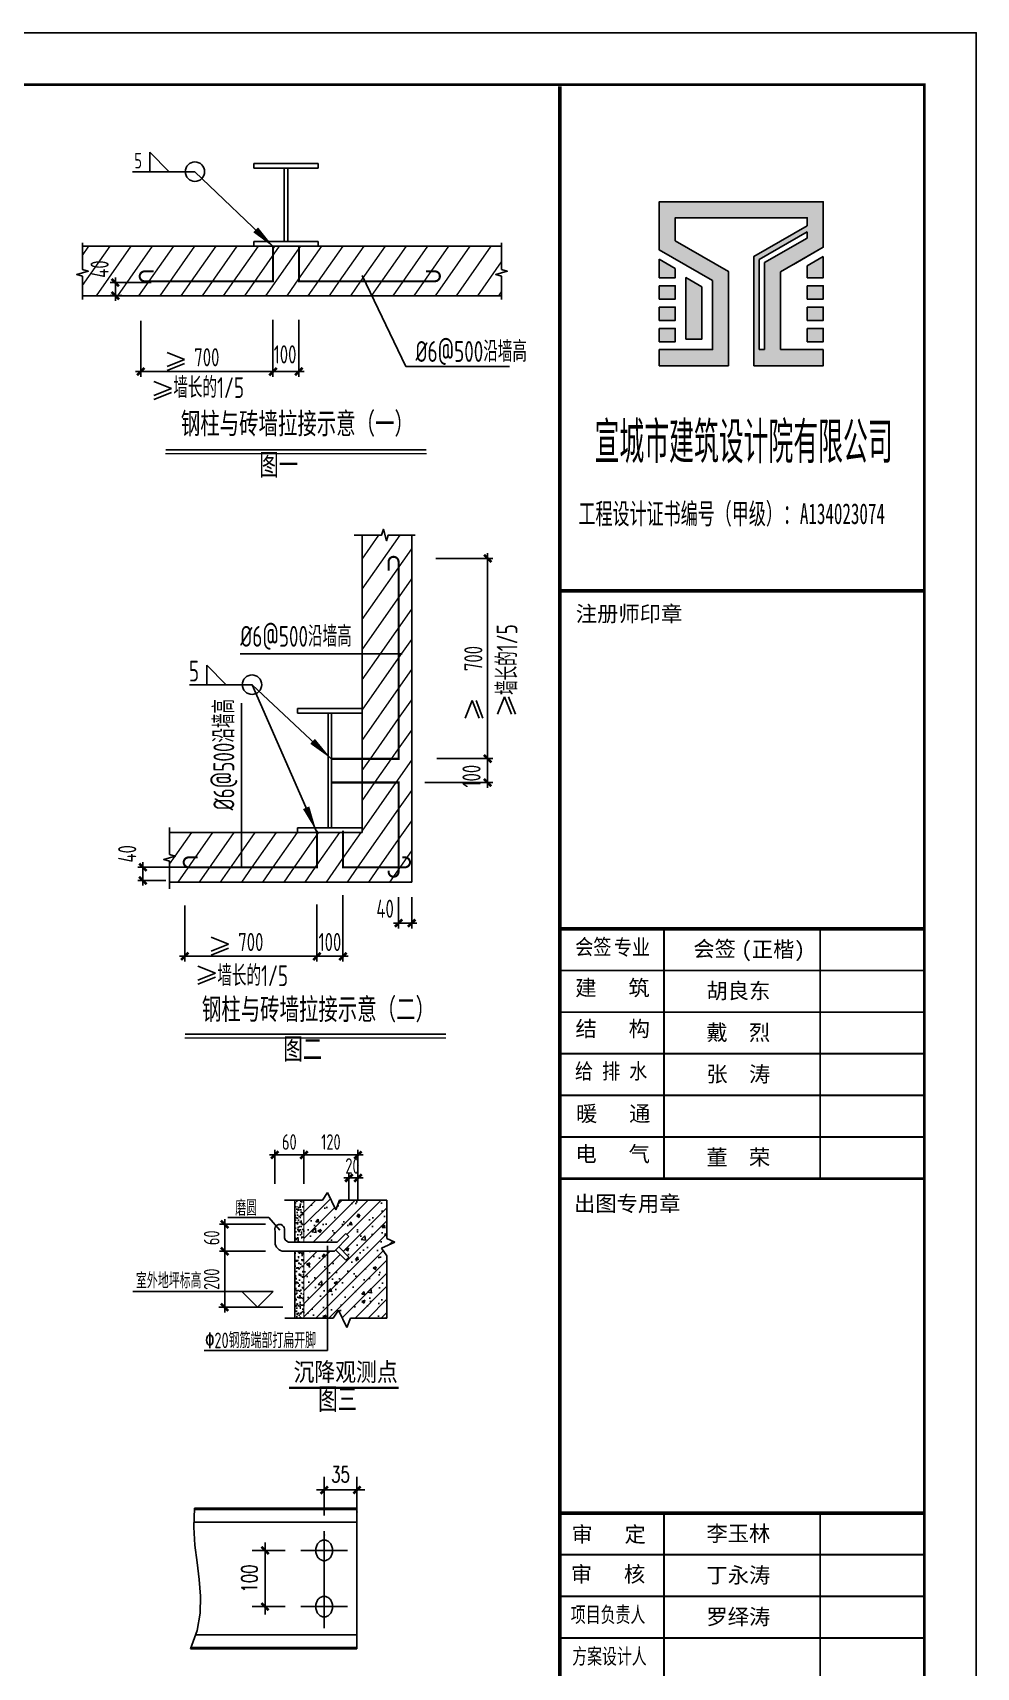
# Model space of a CAD drawing. Extents: x -1389621 to 57380, y -92505 to 283644.
# Drawn here: x -465812 to -447681, y 190572 to 221996 of the extents above; entities that cross this region are included whole.
import ezdxf
from ezdxf.enums import TextEntityAlignment as Align

# ---------------------------------------------------------------- set-up
doc = ezdxf.new("R2010")
doc.units = 0
doc.header["$LTSCALE"] = 100
doc.header["$MEASUREMENT"] = 0
doc.layers.get('0').update_dxf_attribs({"linetype": 'CONTINUOUS'})
doc.layers.get('Defpoints').update_dxf_attribs({"linetype": 'CONTINUOUS'})
for name, color, linetype in [('25', 3, 'CONTINUOUS'), ('BORDER', 7, 'CONTINUOUS'), ('BZ_标准图框', 7, 'CONTINUOUS'), ('DIM', 3, 'CONTINUOUS'), ('JC', 7, 'CONTINUOUS'), ('PUB_DIM', 3, 'CONTINUOUS'), ('TEXT', 7, 'CONTINUOUS'), ('THICK', 6, 'CONTINUOUS'), ('沉降观测-室外', 9, 'CONTINUOUS')]:
    doc.layers.add(name, color=color, linetype=linetype)
for name, color, linetype, lineweight in [('HATCH', 254, 'CONTINUOUS', 0), ('THIN', 7, 'CONTINUOUS', 0), ('文字', 3, 'CONTINUOUS', 20)]:
    doc.layers.add(name, color=color, linetype=linetype, lineweight=lineweight)
doc.styles.add('10', font='txt.shx', dxfattribs={"width": 0.7, "height": 300, "bigfont": 'hztxt.shx'})
doc.styles.add('DIM_FONT', font='SIMPLEX', dxfattribs={"width": 0.7, "bigfont": 'GBCBIG'})
doc.styles.add('ht', font='simhei.ttf', dxfattribs={"width": 0.8})
doc.styles.add('TSSD_Dimension', font='tssdeng.shx', dxfattribs={"width": 0.7, "bigfont": 'hztxt.shx'})
doc.styles.add('TSSD_Norm', font='Tssdeng.shx', dxfattribs={"bigfont": 'hztxt.shx'})
doc.styles.add('TSSD_REIN', font='Tssdeng.shx', dxfattribs={"width": 0.7, "bigfont": 'hztxt.shx'})
doc.dimstyles.new('dimn', dxfattribs={"dimtxt": 300, "dimasz": 1, "dimexe": 250, "dimexo": 300, "dimgap": 150, "dimtad": 1, "dimdec": 0, "dimzin": 0, "dimdsep": 46, "dimtxsty": 'DIM_FONT', "dimblk": '_DIMX', "dimcen": 1, "dimclrt": 7, "dimadec": 1, "dimazin": 0, "dimtfac": 1, "dimtdec": 0, "dimtix": 1, "dimtmove": 2, "dimatfit": 3, "dimfxl": 0, "dimtolj": 1, "dimtzin": 0, "dimarcsym": 0})
doc.dimstyles.new('TSAN_200_200', dxfattribs={"dimtxt": 700, "dimasz": 200, "dimexe": 200, "dimexo": 500, "dimgap": 200, "dimtad": 2, "dimzin": 0, "dimdsep": 46, "dimtxsty": 'TSSD_Dimension', "dimblk": '_tsdba', "dimcen": 0, "dimdle": 200, "dimclrt": 7, "dimadec": 0, "dimazin": 0, "dimtfac": 1, "dimtdec": 0, "dimtix": 1, "dimtmove": 2, "dimatfit": 3, "dimldrblk": '_tsdba', "dimfxl": 0, "dimtolj": 1, "dimtzin": 0, "dimarcsym": 0})
doc.dimstyles.new('TSSD_100_100', dxfattribs={"dimtxt": 300, "dimasz": 100, "dimexe": 100, "dimexo": 250, "dimgap": 100, "dimtad": 1, "dimdec": 0, "dimzin": 0, "dimdsep": 46, "dimtxsty": 'TSSD_Dimension', "dimblk": 'ARCHTICK', "dimblk1": 'ARCHTICK', "dimblk2": 'ARCHTICK', "dimcen": 0, "dimdle": 100, "dimclrt": 7, "dimadec": 0, "dimazin": 0, "dimtfac": 1, "dimtdec": 0, "dimtix": 1, "dimtmove": 2, "dimatfit": 3, "dimfxl": 0, "dimtolj": 1, "dimtzin": 0, "dimarcsym": 0})
pattern_1 = [(55, (510501.58, -79091.76), (-273.05068, 191.19215), [])]
pattern_2 = [(55, (499402.3, -77656.26), (-273.05068, 191.19215), [])]

# ---------------------------------------------------------------- blocks, each defined once
blk = doc.blocks.new('_DIMX')
blk.add_line((-150, 0), (150, 0))
at = {"const_width": 50}
blk.add_lwpolyline([(-70, -70), (70, 70)], dxfattribs=at)
blk = doc.blocks.new('*D2716')
at = {"layer": 'Defpoints', "color": 0}
for p in [(-459581, 193981), (-460211, 193190), (-459581, 193190)]:
    blk.add_point(p, dxfattribs=at)
at = {"layer": 'PUB_DIM', "color": 0, "lineweight": -2}
for p, q in [((-460211, 193490), (-460211, 194231)), ((-459581, 193490), (-459581, 194231)), ((-460212, 193981), (-460213, 193981)), ((-460211, 193981), (-459581, 193981)), ((-459580, 193981), (-459579, 193981))]:
    blk.add_line(p, q, dxfattribs=at)
blk.add_blockref('_DIMX', (-460211, 193981), dxfattribs=at)
at = {"layer": 'PUB_DIM', "color": 0, "lineweight": -2, "rotation": 180}
blk.add_blockref('_DIMX', (-459581, 193981), dxfattribs=at)
at = {"layer": 'PUB_DIM', "color": 7, "insert": (-459896, 194281), "char_height": 300, "attachment_point": 5, "style": 'DIM_FONT'}
blk.add_mtext('\\A1;35', dxfattribs=at)
blk = doc.blocks.new('_ArchTick')
at = {"color": 0, "linetype": 'ByBlock'}
blk.add_lwpolyline([(-0.71, -0.71, 0.5, 0.5, 0), (0.71, 0.71, 0.5, 0.5, 0)], format="xyseb", dxfattribs=at)
blk = doc.blocks.new('*D2687')
at = {"layer": 'Defpoints', "color": 0, "ltscale": 100}
for p in [(1682, 2246), (742, 1994), (1119, 1994)]:
    blk.add_point(p, dxfattribs=at)
at = {"layer": 'DIM', "color": 0, "lineweight": -2, "ltscale": 100}
for p, q in [((1432, 2246), (642, 2246)), ((742, 2346), (742, 1894)), ((869, 1994), (642, 1994))]:
    blk.add_line(p, q, dxfattribs=at)
at = {"layer": 'DIM', "color": 0, "lineweight": -2, "ltscale": 100, "xscale": 100, "yscale": 100, "zscale": 100}
for p, rotation in [((742, 2246), 90), ((742, 1994), 270)]:
    blk.add_blockref('_ArchTick', p, dxfattribs=dict(at, rotation=rotation))
at = {"layer": 'DIM', "color": 7, "ltscale": 100, "insert": (440, 2505), "char_height": 350, "attachment_point": 5, "rotation": 90, "style": 'TSSD_Dimension'}
blk.add_mtext('\\A1;40', dxfattribs=at)
blk = doc.blocks.new('*D2688')
at = {"layer": 'Defpoints', "color": 0, "ltscale": 100}
for p in [(1230, 1761), (3771, 1779), (1230, 534)]:
    blk.add_point(p, dxfattribs=at)
at = {"layer": '文字', "color": 0, "lineweight": -2, "ltscale": 100}
for p, q in [((1230, 1511), (1230, 434)), ((3771, 1529), (3771, 434)), ((3871, 534), (1130, 534))]:
    blk.add_line(p, q, dxfattribs=at)
at = {"layer": '文字', "color": 0, "lineweight": -2, "ltscale": 100, "xscale": 100, "yscale": 100, "zscale": 100, "rotation": 180}
blk.add_blockref('_ArchTick', (1230, 534), dxfattribs=at)
at = {"layer": '文字', "color": 0, "lineweight": -2, "ltscale": 100, "xscale": 100, "yscale": 100, "zscale": 100}
blk.add_blockref('_ArchTick', (3771, 534), dxfattribs=at)
at = {"layer": '文字', "color": 7, "ltscale": 100, "insert": (2500, 809), "char_height": 350, "attachment_point": 5, "style": 'TSSD_Dimension'}
blk.add_mtext('\\A1;700', dxfattribs=at)
blk = doc.blocks.new('*D2689')
at = {"layer": 'Defpoints', "color": 0, "ltscale": 100}
for p in [(3771, 1779), (4270, 1779), (4270, 534)]:
    blk.add_point(p, dxfattribs=at)
at = {"layer": '文字', "color": 0, "lineweight": -2, "ltscale": 100}
for p, q in [((3771, 1529), (3771, 434)), ((4270, 1529), (4270, 434)), ((3671, 534), (4370, 534))]:
    blk.add_line(p, q, dxfattribs=at)
at = {"layer": '文字', "color": 0, "lineweight": -2, "ltscale": 100, "xscale": 100, "yscale": 100, "zscale": 100, "rotation": 180}
blk.add_blockref('_ArchTick', (3771, 534), dxfattribs=at)
at = {"layer": '文字', "color": 0, "lineweight": -2, "ltscale": 100, "xscale": 100, "yscale": 100, "zscale": 100}
blk.add_blockref('_ArchTick', (4270, 534), dxfattribs=at)
at = {"layer": '文字', "color": 7, "ltscale": 100, "insert": (4004, 865), "char_height": 350, "attachment_point": 5, "style": 'TSSD_Dimension'}
blk.add_mtext('\\A1;100', dxfattribs=at)
blk = doc.blocks.new('_tsdba')
blk.add_lwpolyline([(0, 0, 0, 0.658, 0), (-2.5, 0, 0.658, 0.658, 0)], format="xyseb")
blk = doc.blocks.new('*D2690')
at = {"layer": 'Defpoints', "color": 0, "ltscale": 100}
for p in [(5816, 8221), (5835, 4371), (7062, 4371)]:
    blk.add_point(p, dxfattribs=at)
at = {"layer": 'DIM', "color": 0, "lineweight": -2, "ltscale": 100}
for p, q in [((6066, 8221), (7162, 8221)), ((7062, 8321), (7062, 4271)), ((6085, 4371), (7162, 4371))]:
    blk.add_line(p, q, dxfattribs=at)
at = {"layer": 'DIM', "color": 0, "lineweight": -2, "ltscale": 100, "xscale": 100, "yscale": 100, "zscale": 100}
for p, rotation in [((7062, 8221), 90), ((7062, 4371), 270)]:
    blk.add_blockref('_ArchTick', p, dxfattribs=dict(at, rotation=rotation))
at = {"layer": 'DIM', "color": 7, "ltscale": 100, "insert": (6787, 6296), "char_height": 350, "attachment_point": 5, "rotation": 90, "style": 'TSSD_Dimension'}
blk.add_mtext('\\A1;700', dxfattribs=at)
blk = doc.blocks.new('*D2691')
at = {"layer": 'Defpoints', "color": 0, "ltscale": 100}
for p in [(5350, 1957), (5602, 1957), (5602, 1208)]:
    blk.add_point(p, dxfattribs=at)
at = {"layer": 'DIM', "color": 0, "lineweight": -2, "ltscale": 100}
for p, q in [((5350, 1707), (5350, 1108)), ((5602, 1707), (5602, 1108)), ((5250, 1208), (5702, 1208))]:
    blk.add_line(p, q, dxfattribs=at)
at = {"layer": 'DIM', "color": 0, "lineweight": -2, "ltscale": 100, "xscale": 100, "yscale": 100, "zscale": 100, "rotation": 180}
blk.add_blockref('_ArchTick', (5350, 1208), dxfattribs=at)
at = {"layer": 'DIM', "color": 0, "lineweight": -2, "ltscale": 100, "xscale": 100, "yscale": 100, "zscale": 100}
blk.add_blockref('_ArchTick', (5602, 1208), dxfattribs=at)
at = {"layer": 'DIM', "color": 7, "ltscale": 100, "insert": (5091, 1485), "char_height": 350, "attachment_point": 5, "style": 'TSSD_Dimension'}
blk.add_mtext('\\A1;40', dxfattribs=at)
blk = doc.blocks.new('*D2692')
at = {"layer": 'Defpoints', "color": 0, "ltscale": 100}
for p in [(1692, 2282), (436, 2030), (1129, 2030)]:
    blk.add_point(p, dxfattribs=at)
at = {"layer": 'DIM', "color": 0, "lineweight": -2, "ltscale": 100}
for p, q in [((1442, 2282), (336, 2282)), ((436, 2382), (436, 1930)), ((879, 2030), (336, 2030))]:
    blk.add_line(p, q, dxfattribs=at)
at = {"layer": 'DIM', "color": 0, "lineweight": -2, "ltscale": 100, "xscale": 100, "yscale": 100, "zscale": 100}
for p, rotation in [((436, 2282), 90), ((436, 2030), 270)]:
    blk.add_blockref('_ArchTick', p, dxfattribs=dict(at, rotation=rotation))
at = {"layer": 'DIM', "color": 7, "ltscale": 100, "insert": (135, 2541), "char_height": 350, "attachment_point": 5, "rotation": 90, "style": 'TSSD_Dimension'}
blk.add_mtext('\\A1;40', dxfattribs=at)
blk = doc.blocks.new('*D2693')
at = {"layer": 'Defpoints', "color": 0, "ltscale": 100}
for p in [(1240, 1797), (3781, 1815), (1240, 570)]:
    blk.add_point(p, dxfattribs=at)
at = {"layer": '文字', "color": 0, "lineweight": -2, "ltscale": 100}
for p, q in [((1240, 1547), (1240, 470)), ((3781, 1565), (3781, 470)), ((3881, 570), (1140, 570))]:
    blk.add_line(p, q, dxfattribs=at)
at = {"layer": '文字', "color": 0, "lineweight": -2, "ltscale": 100, "xscale": 100, "yscale": 100, "zscale": 100, "rotation": 180}
blk.add_blockref('_ArchTick', (1240, 570), dxfattribs=at)
at = {"layer": '文字', "color": 0, "lineweight": -2, "ltscale": 100, "xscale": 100, "yscale": 100, "zscale": 100}
blk.add_blockref('_ArchTick', (3781, 570), dxfattribs=at)
at = {"layer": '文字', "color": 7, "ltscale": 100, "insert": (2510, 845), "char_height": 350, "attachment_point": 5, "style": 'TSSD_Dimension'}
blk.add_mtext('\\A1;700', dxfattribs=at)
blk = doc.blocks.new('*D2694')
at = {"layer": 'Defpoints', "color": 0, "ltscale": 100}
for p in [(4280, 1999), (3781, 1505), (4280, 570)]:
    blk.add_point(p, dxfattribs=at)
at = {"layer": 'DIM', "color": 0, "lineweight": -2, "ltscale": 100}
for p, q in [((4280, 1749), (4280, 470)), ((3781, 1255), (3781, 470)), ((3781, 570), (3681, 570)), ((3781, 570), (4280, 570)), ((4280, 570), (4380, 570))]:
    blk.add_line(p, q, dxfattribs=at)
at = {"layer": 'DIM', "color": 0, "lineweight": -2, "ltscale": 100, "xscale": 100, "yscale": 100, "zscale": 100}
blk.add_blockref('_ArchTick', (3781, 570), dxfattribs=at)
at = {"layer": 'DIM', "color": 0, "lineweight": -2, "ltscale": 100, "xscale": 100, "yscale": 100, "zscale": 100, "rotation": 180}
blk.add_blockref('_ArchTick', (4280, 570), dxfattribs=at)
at = {"layer": 'DIM', "color": 7, "ltscale": 100, "insert": (4031, 845), "char_height": 350, "attachment_point": 5, "style": 'TSSD_Dimension'}
blk.add_mtext('\\A1;100', dxfattribs=at)
blk = doc.blocks.new('*D2695')
at = {"layer": 'Defpoints', "color": 0, "ltscale": 100}
for p in [(6145, 4371), (7062, 4371), (5602, 3912)]:
    blk.add_point(p, dxfattribs=at)
at = {"layer": 'DIM', "color": 0, "lineweight": -2, "ltscale": 100}
for p, q in [((7062, 3812), (7062, 4471)), ((6395, 4371), (7162, 4371)), ((5852, 3912), (7162, 3912))]:
    blk.add_line(p, q, dxfattribs=at)
at = {"layer": 'DIM', "color": 0, "lineweight": -2, "ltscale": 100, "xscale": 100, "yscale": 100, "zscale": 100}
for p, rotation in [((7062, 4371), 90), ((7062, 3912), 270)]:
    blk.add_blockref('_ArchTick', p, dxfattribs=dict(at, rotation=rotation))
at = {"layer": 'DIM', "color": 7, "ltscale": 100, "insert": (6752, 4034), "char_height": 350, "attachment_point": 5, "rotation": 90, "style": 'TSSD_Dimension'}
blk.add_mtext('\\A1;100', dxfattribs=at)
blk = doc.blocks.new('*D2710')
at = {"layer": 'Defpoints', "color": 0, "ltscale": 100}
for p in [(-459563, 200421), (-460600, 199618), (-459563, 199618)]:
    blk.add_point(p, dxfattribs=at)
at = {"layer": 'DIM', "color": 0, "lineweight": -2, "ltscale": 100}
for p, q in [((-460600, 199868), (-460600, 200521)), ((-459563, 199868), (-459563, 200521)), ((-460700, 200421), (-459463, 200421))]:
    blk.add_line(p, q, dxfattribs=at)
at = {"layer": 'DIM', "color": 0, "lineweight": -2, "ltscale": 100, "xscale": 100, "yscale": 100, "zscale": 100, "rotation": 180}
blk.add_blockref('_ArchTick', (-460600, 200421), dxfattribs=at)
at = {"layer": 'DIM', "color": 0, "lineweight": -2, "ltscale": 100, "xscale": 100, "yscale": 100, "zscale": 100}
blk.add_blockref('_ArchTick', (-459563, 200421), dxfattribs=at)
at = {"layer": 'DIM', "color": 7, "ltscale": 100, "insert": (-460082, 200671), "char_height": 300, "attachment_point": 5, "style": 'TSSD_Dimension'}
blk.add_mtext('\\A1;120', dxfattribs=at)
blk = doc.blocks.new('*D2711')
at = {"layer": 'Defpoints', "color": 0, "ltscale": 100}
for p in [(-462123, 198570), (-461086, 198570), (-461086, 197494)]:
    blk.add_point(p, dxfattribs=at)
at = {"layer": 'DIM', "color": 0, "lineweight": -2, "ltscale": 100}
for p, q in [((-462123, 197394), (-462123, 198670)), ((-461336, 198570), (-462223, 198570)), ((-461336, 197494), (-462223, 197494))]:
    blk.add_line(p, q, dxfattribs=at)
at = {"layer": 'DIM', "color": 0, "lineweight": -2, "ltscale": 100, "xscale": 100, "yscale": 100, "zscale": 100}
for p, rotation in [((-462123, 198570), 90), ((-462123, 197494), 270)]:
    blk.add_blockref('_ArchTick', p, dxfattribs=dict(at, rotation=rotation))
at = {"layer": 'DIM', "color": 7, "ltscale": 100, "insert": (-462373, 198032), "char_height": 300, "attachment_point": 5, "rotation": 90, "style": 'TSSD_Dimension'}
blk.add_mtext('\\A1;200', dxfattribs=at)
blk = doc.blocks.new('*D2712')
at = {"layer": 'Defpoints', "color": 0, "ltscale": 100}
for p in [(-462123, 199088), (-461086, 199088), (-461086, 198570)]:
    blk.add_point(p, dxfattribs=at)
at = {"layer": 'DIM', "color": 0, "lineweight": -2, "ltscale": 100}
for p, q in [((-461336, 199088), (-462223, 199088)), ((-462123, 198470), (-462123, 199188)), ((-461336, 198570), (-462223, 198570))]:
    blk.add_line(p, q, dxfattribs=at)
at = {"layer": 'DIM', "color": 0, "lineweight": -2, "ltscale": 100, "xscale": 100, "yscale": 100, "zscale": 100}
for p, rotation in [((-462123, 199088), 90), ((-462123, 198570), 270)]:
    blk.add_blockref('_ArchTick', p, dxfattribs=dict(at, rotation=rotation))
at = {"layer": 'DIM', "color": 7, "ltscale": 100, "insert": (-462373, 198829), "char_height": 300, "attachment_point": 5, "rotation": 90, "style": 'TSSD_Dimension'}
blk.add_mtext('\\A1;60', dxfattribs=at)
blk = doc.blocks.new('*D2713')
at = {"layer": 'Defpoints', "color": 0, "ltscale": 100}
for p in [(-459563, 199980), (-459736, 199307), (-459563, 199307)]:
    blk.add_point(p, dxfattribs=at)
at = {"layer": 'DIM', "color": 0, "lineweight": -2, "ltscale": 100}
for p, q in [((-459736, 199980), (-459836, 199980)), ((-459736, 199557), (-459736, 200080)), ((-459736, 199980), (-459563, 199980)), ((-459563, 199557), (-459563, 200080)), ((-459563, 199980), (-459463, 199980))]:
    blk.add_line(p, q, dxfattribs=at)
at = {"layer": 'DIM', "color": 0, "lineweight": -2, "ltscale": 100, "xscale": 100, "yscale": 100, "zscale": 100}
blk.add_blockref('_ArchTick', (-459736, 199980), dxfattribs=at)
at = {"layer": 'DIM', "color": 0, "lineweight": -2, "ltscale": 100, "xscale": 100, "yscale": 100, "zscale": 100, "rotation": 180}
blk.add_blockref('_ArchTick', (-459563, 199980), dxfattribs=at)
at = {"layer": 'DIM', "color": 7, "ltscale": 100, "insert": (-459668, 200210), "char_height": 300, "attachment_point": 5, "style": 'TSSD_Dimension'}
blk.add_mtext('\\A1;20', dxfattribs=at)
blk = doc.blocks.new('*D2714')
at = {"layer": 'Defpoints', "color": 0, "ltscale": 100}
for p in [(-460600, 200421), (-461161, 199618), (-460600, 199618)]:
    blk.add_point(p, dxfattribs=at)
at = {"layer": 'DIM', "color": 0, "lineweight": -2, "ltscale": 100}
for p, q in [((-461161, 199868), (-461161, 200521)), ((-460600, 199868), (-460600, 200521)), ((-461261, 200421), (-460500, 200421))]:
    blk.add_line(p, q, dxfattribs=at)
at = {"layer": 'DIM', "color": 0, "lineweight": -2, "ltscale": 100, "xscale": 100, "yscale": 100, "zscale": 100, "rotation": 180}
blk.add_blockref('_ArchTick', (-461161, 200421), dxfattribs=at)
at = {"layer": 'DIM', "color": 0, "lineweight": -2, "ltscale": 100, "xscale": 100, "yscale": 100, "zscale": 100}
blk.add_blockref('_ArchTick', (-460600, 200421), dxfattribs=at)
at = {"layer": 'DIM', "color": 7, "ltscale": 100, "insert": (-460881, 200671), "char_height": 300, "attachment_point": 5, "style": 'TSSD_Dimension'}
blk.add_mtext('\\A1;60', dxfattribs=at)
blk = doc.blocks.new('A$C064F2E3D')
h = blk.add_hatch(color=1)
h.paths.add_polyline_path([(5094, 55182), (1943, 55182), (1943, 54256), (2967, 53665), (2967, 52338), (2250, 52338), (1943, 52338), (1943, 52030), (3274, 52030), (3274, 53842), (2250, 54433), (2250, 54874), (4787, 54874), (4787, 54721), (3763, 54130), (3763, 52030), (5094, 52030), (5094, 52338), (4787, 52338), (4275, 52338), (4275, 53834), (5094, 54307)])
h.paths.add_polyline_path([(4787, 54484), (3968, 54011), (3968, 52338), (3865, 52338), (3865, 54070), (4787, 54603)], flags=16)
h = blk.add_hatch(color=1)
h.paths.add_polyline_path([(5094, 54130), (4787, 53952), (4787, 53720), (5094, 53720)])
h.paths.add_polyline_path([(4787, 53566), (4787, 53310), (5094, 53310), (5094, 53566)])
h.paths.add_polyline_path([(4787, 53157), (4787, 52901), (5094, 52901), (5094, 53157)])
h.paths.add_polyline_path([(5094, 52491), (5094, 52747), (4787, 52747), (4787, 52491)])
h.paths.add_polyline_path([(2762, 53546), (2455, 53724), (2455, 52542), (2762, 52542)])
h.paths.add_polyline_path([(1943, 54078), (1943, 53720), (2250, 53720), (2250, 53901)])
h.paths.add_polyline_path([(1943, 53566), (1943, 53310), (2250, 53310), (2250, 53566)])
h.paths.add_polyline_path([(2250, 52901), (2250, 53157), (1943, 53157), (1943, 52901)])
h.paths.add_polyline_path([(2250, 52747), (1943, 52747), (1943, 52491), (2250, 52491)])
for points in [[(4275, 52338), (4275, 53834), (5094, 54307), (5094, 55182), (1943, 55182), (1943, 54256), (2967, 53665), (2967, 52338), (2250, 52338)], [(1943, 52338), (1943, 52030), (3274, 52030), (3274, 53842), (2250, 54433), (2250, 54874), (4787, 54874), (4787, 54721), (3763, 54130), (3763, 52030), (5094, 52030), (5094, 52338)], [(4787, 54603), (3865, 54070), (3865, 52338)], [(4787, 54484), (3968, 54011), (3968, 52338)], [(4787, 54603), (4787, 54484)], [(1943, 54078), (2250, 53901)], [(1943, 54078), (1943, 53720), (2250, 53720), (2250, 53901)], [(5094, 54307), (4524, 53978)], [(5094, 54130), (4787, 53952)], [(4787, 53952), (4787, 53720), (5094, 53720), (5094, 54130)], [(1943, 52338), (2250, 52338)], [(3968, 52338), (3865, 52338)], [(4787, 52338), (4275, 52338)], [(4787, 52338), (5094, 52338)]]:
    blk.add_lwpolyline(points)
for points in [[(1943, 53566), (1943, 53310), (2250, 53310), (2250, 53566)], [(2762, 53546), (2455, 53724), (2455, 52542), (2762, 52542)], [(4787, 53566), (4787, 53310), (5094, 53310), (5094, 53566)], [(1943, 53157), (1943, 52901), (2250, 52901), (2250, 53157)], [(4787, 53157), (4787, 52901), (5094, 52901), (5094, 53157)], [(1943, 52747), (1943, 52491), (2250, 52491), (2250, 52747)], [(4787, 52747), (4787, 52491), (5094, 52491), (5094, 52747)]]:
    blk.add_lwpolyline(points, close=True)
at = {"layer": 'BZ_标准图框'}
for points, const_width in [([(35, 0), (35, 57400)], 70), ([(35, 47700), (7035, 47700)], 70), ([(35, 41203), (7035, 41203)], 70), ([(2035, 41203), (2035, 36403)], 35), ([(5035, 41203), (5035, 36403)], 35), ([(7035, 40403), (35, 40403)], 35), ([(7035, 39603), (35, 39603)], 35), ([(7035, 38803), (35, 38803)], 35), ([(7035, 38003), (35, 38003)], 35), ([(7035, 37203), (35, 37203)], 35), ([(7035, 36403), (35, 36403)], 50), ([(35, 29971), (7035, 29971)], 70), ([(2035, 19571), (2035, 29971)], 35), ([(5035, 23570), (5035, 29971)], 35), ([(35, 29171), (7035, 29171)], 35), ([(35, 28371), (7035, 28371)], 35), ([(35, 27571), (7035, 27571)], 35)]:
    blk.add_lwpolyline(points, dxfattribs=dict(at, const_width=const_width))
at = {"layer": 'BZ_标准图框', "style": 'ht', "width": 0.5}
blk.add_text('宣城市建筑设计院有限公司', height=700, dxfattribs=at).set_placement((3565, 50232), align=Align.CENTER)
at = {"layer": 'BZ_标准图框', "style": 'ht'}
for s, height, width, p in [('工程设计证书编号（甲级）：A134023074', 400, 0.6, (391, 48985)), ('会签', 300, 0.85, (329, 40707)), ('专业', 300, 0.85, (1072, 40699)), ('给 排 水', 300, 0.85, (324, 38317)), ('项目负责人', 300, 0.7, (244, 27871)), ('方案设计人', 300, 0.7, (271, 27069))]:
    blk.add_text(s, height=height, dxfattribs=dict(at, width=width)).set_placement(p)
for s, p in [('注册师印章', (340, 47111)), ('会签', (2598, 40669)), ('(正楷)', (3518, 40660)), ('建   筑', (329, 39919)), ('胡良东', (2850, 39861)), ('结   构', (334, 39134)), ('戴  烈', (2850, 39061)), ('张  涛', (2850, 38261)), ('暖   通', (343, 37501)), ('电   气', (333, 36726)), ('董  荣', (2850, 36661)), ('出图专用章', (306, 35771)), ('审   定', (256, 29413)), ('李玉林', (2850, 29429)), ('审   核', (243, 28647)), ('丁永涛', (2850, 28629)), ('罗绎涛', (2850, 27829))]:
    blk.add_text(s, height=300, dxfattribs=at).set_placement(p)
blk = doc.blocks.new('A$C2A197A0C')
at = {"layer": 'HATCH', "ltscale": 100}
h = blk.add_hatch(dxfattribs=at)
h.set_pattern_fill('METAL', color=256, scale=83.333333, angle=10, style=0)
h.set_pattern_definition(pattern_1)
h.paths.add_polyline_path([(3401.4, 2947), (110, 2947), (110, 2498.1), (220, 2463.1), (0, 2403.1), (110, 2368.1), (110, 1993.6), (5674.7, 1993.6), (5541.6, 2271.1), (4269.6, 2271.1), (4269.6, 2947)])
h.paths.add_polyline_path([(221.4, 2298.4), (221.4, 2711.2), (658.9, 2711.2), (658.9, 2298.4)], flags=24)
h = blk.add_hatch(dxfattribs=at)
h.set_pattern_fill('METAL', color=256, scale=83.333333, angle=10, style=0)
h.set_pattern_definition(pattern_1)
h.paths.add_polyline_path([(8164, 2947), (4269.6, 2947), (4269.6, 2271.1), (5541.6, 2271.1), (5674.7, 1993.6), (8164, 1993.6), (8164, 2368.1), (8054, 2403.1), (8274, 2463.1), (8164, 2498.1)])
at = {"layer": '25'}
for p, q in [((3401.4, 4535.1), (4641.4, 4535.1)), ((3401.4, 4535.1), (3401.4, 4448.3)), ((3401.4, 4448.3), (4641.4, 4448.3)), ((3987.3, 4448.3), (3987.3, 3033.8)), ((4055.5, 4448.3), (4055.5, 3033.8)), ((4641.4, 4535.1), (4641.4, 4448.3)), ((3401.4, 3033.8), (4641.4, 3033.8)), ((3401.4, 3033.8), (3401.4, 2947)), ((3401.4, 2947), (4641.4, 2947)), ((4641.4, 3033.8), (4641.4, 2947))]:
    blk.add_line(p, q, dxfattribs=at)
at = {"layer": 'DIM'}
blk.add_line((1484, 75.8), (1820.7, 209), dxfattribs=at)
at = {"layer": 'JC'}
for p, q in [((1776, 4378.1), (1404, 4750.1)), ((1404, 4378.1), (1404, 4750.1)), ((2272.1, 4378.1), (1069.1, 4378.1)), ((110, 2947), (8164, 2947)), ((5488.5, 2381.8), (6327.7, 632)), ((110, 1993.6), (8164, 1993.6)), ((1736.1, 900.1), (2072.8, 766.9)), ((1736.1, 633.8), (2072.8, 766.9)), ((1736.1, 558), (2072.8, 691.1)), ((6327.7, 632), (8320, 632)), ((1484, 342.1), (1820.7, 209)), ((1484, 0), (1820.7, 133.2))]:
    blk.add_line(p, q, dxfattribs=at)
at = {"layer": 'JC', "const_width": 40}
for points in [[(3771, 2949.1), (3771, 2271.1), (1305.2, 2271.1, -1), (1305.2, 2461.3), (1475.8, 2461.3)], [(4269.6, 2947), (4269.6, 2271.1), (6884.2, 2271.1, 1), (6884.2, 2461.3), (6713.7, 2461.3)]]:
    blk.add_lwpolyline(points, format="xyb", dxfattribs=at)
at = {"layer": 'JC'}
blk.add_circle((2272.1, 4378.1), 186, dxfattribs=at)
at = {"layer": 'TEXT'}
for points in [[(110, 1923.1), (110, 2368.1), (0, 2403.1), (220, 2463.1), (110, 2498.1), (110, 3012.9)], [(8164, 1923.1), (8164, 2368.1), (8054, 2403.1), (8274, 2463.1), (8164, 2498.1), (8164, 3012.9)]]:
    blk.add_lwpolyline(points, dxfattribs=at)
at = {"layer": '文字', "style": 'TSSD_REIN', "width": 0.7}
blk.add_text('5', height=300, dxfattribs=at).set_placement((1254, 4440.1), align=Align.RIGHT)
for s, p in [('%%c6@500沿墙高', (6511, 720.6)), ('墙长的1/5', (1856.1, 25.4))]:
    blk.add_text(s, height=400, dxfattribs=at).set_placement(p)
at = {"layer": 'DIM'}
dim = blk.add_linear_dim(base=(741.7, 1993.6), p1=(1682.2, 2245.8), p2=(1118.6, 1993.6), angle=90, text='40', dimstyle='TSSD_100_100', dxfattribs=at)
dim.commit()
dim.dimension.update_dxf_attribs({"geometry": '*D2687', "text_midpoint": (440.2, 2504.8), "dimtype": 128})
at = {"layer": '文字'}
dim = blk.add_linear_dim(base=(1229.6, 533.5), p1=(3771, 1779.1), p2=(1229.6, 1760.7), text='700', dimstyle='TSSD_100_100', dxfattribs=at)
dim.commit()
dim.dimension.update_dxf_attribs({"geometry": '*D2688', "text_midpoint": (2500.3, 808.5)})
dim = blk.add_linear_dim(base=(4269.6, 533.5), p1=(3771, 1779.1), p2=(4269.6, 1779.1), text='100', dimstyle='TSSD_100_100', dxfattribs=at)
dim.commit()
dim.dimension.update_dxf_attribs({"geometry": '*D2689', "text_midpoint": (4004.2, 864.5), "dimtype": 128})
at = {"layer": 'JC'}
blk.add_leader([(3799.4, 2913.1), (2272.1, 4378.1)], dimstyle='TSAN_200_200', dxfattribs=at)
blk = doc.blocks.new('A$C34623EFF')
at = {"layer": 'HATCH', "ltscale": 100}
h = blk.add_hatch(dxfattribs=at)
h.set_pattern_fill('METAL', color=256, scale=83.333333, angle=10, style=0)
h.set_pattern_definition(pattern_2)
h.paths.add_polyline_path([(5601.8, 8670.7), (5153.1, 8670.7), (5118.1, 8560.7), (5058.1, 8780.7), (5023.1, 8670.7), (4648.4, 8670.7), (4648.4, 6387.3), (5349.6, 6387.3), (5349.6, 4367.5), (4648.4, 4367.5), (4648.4, 4257.8), (4648.4, 3912.2), (5349.6, 3912.2), (5349.6, 2282), (4279.8, 2282), (4279.8, 2952.2), (3781.2, 2952.2), (3781.2, 2282), (2328.2, 2282), (2328.2, 2952.2), (948.2, 2952.2), (948.2, 2529.2), (1058.2, 2494.2), (838.2, 2434.2), (948.2, 2399.2), (948.2, 1998.9), (5601.8, 1998.9)])
h = blk.add_hatch(dxfattribs=at)
h.set_pattern_fill('METAL', color=256, scale=83.333333, angle=10, style=0)
h.set_pattern_definition(pattern_2)
h.paths.add_polyline_path([(5349.6, 6387.3), (4648.4, 6387.3), (4648.4, 4367.5), (5349.6, 4367.5)])
h = blk.add_hatch(dxfattribs=at)
h.set_pattern_fill('METAL', color=256, scale=83.333333, angle=10, style=0)
h.set_pattern_definition(pattern_2)
h.paths.add_polyline_path([(5349.6, 3912.2), (4648.4, 3912.2), (4648.4, 2952.2), (4279.8, 2952.2), (4279.8, 2282), (5349.6, 2282)])
h = blk.add_hatch(dxfattribs=at)
h.set_pattern_fill('METAL', color=256, scale=83.333333, angle=10, style=0)
h.set_pattern_definition(pattern_2)
h.paths.add_polyline_path([(3781.2, 2952.2), (2328.2, 2952.2), (2328.2, 2282), (3781.2, 2282)])
at = {"layer": '25'}
for p, q in [((3408.4, 5333), (4648.4, 5333)), ((3408.4, 5333), (3408.4, 5246.2)), ((3408.4, 5246.2), (4648.4, 5246.2)), ((3994.3, 5246.2), (3994.3, 3039)), ((4062.5, 5246.2), (4062.5, 3039)), ((4648.4, 5333), (4648.4, 5246.2)), ((4648.4, 5333), (4648.4, 4257.8)), ((4648.4, 3856.4), (4648.4, 3769.6)), ((3408.4, 3039), (4648.4, 3039)), ((3408.4, 3039), (3408.4, 2952.2)), ((3408.4, 2952.2), (4648.4, 2952.2)), ((4648.4, 3039), (4648.4, 2952.2))]:
    blk.add_line(p, q, dxfattribs=at)
at = {"layer": 'DIM'}
for p, q in [((1494.2, 378.3), (1830.9, 245.1)), ((1494.2, 112), (1830.9, 245.1)), ((1494.2, 36.2), (1830.9, 169.3))]:
    blk.add_line(p, q, dxfattribs=at)
at = {"layer": 'JC'}
for p, q in [((4648.4, 2952.2), (4648.4, 8670.7)), ((5601.8, 1998.9), (5601.8, 8670.7)), ((2306.6, 6387.3), (5420, 6387.3)), ((2037.2, 5793.6), (1665.2, 6165.6)), ((1665.2, 5793.6), (1665.2, 6165.6)), ((2533.3, 5793.6), (1330.3, 5793.6)), ((2328.2, 2282), (2328.2, 5440.8)), ((6629.5, 5151.1), (6762.7, 5487.7)), ((6895.9, 5151.1), (6762.7, 5487.7)), ((6971.7, 5151.1), (6838.5, 5487.7)), ((7253.3, 5224.4), (7386.4, 5561)), ((7519.6, 5224.4), (7386.4, 5561)), ((7595.4, 5224.4), (7462.2, 5561)), ((4648.4, 2952.2), (948.2, 2952.2)), ((948.2, 1998.9), (5601.8, 1998.9)), ((1746.3, 936.2), (2082.9, 803.1)), ((1746.3, 669.9), (2082.9, 803.1)), ((1746.3, 594.1), (2082.9, 727.3))]:
    blk.add_line(p, q, dxfattribs=at)
at = {"layer": 'JC', "const_width": 40}
for points in [[(5159.3, 7986.6), (5159.3, 8157.1, -1), (5349.6, 8157.1), (5349.6, 4367.5), (4062.5, 4367.5)], [(4062.5, 3912.2), (5349.6, 3912.2), (5349.6, 2195.1, -1), (5159.3, 2195.1), (5159.3, 2215.4)], [(3781.2, 2983.2), (3781.2, 2282), (1315.4, 2282, -1), (1315.4, 2472.2), (1485.9, 2472.2)], [(4279.8, 2983.2), (4279.8, 2282), (5474.3, 2282, 1), (5474.3, 2472.2), (5421.2, 2472.2)]]:
    blk.add_lwpolyline(points, format="xyb", dxfattribs=at)
at = {"layer": 'JC'}
blk.add_circle((2533.3, 5793.6), 186, dxfattribs=at)
at = {"layer": 'TEXT'}
for points in [[(4494.4, 8670.7), (5023.1, 8670.7), (5058.1, 8780.7), (5118.1, 8560.7), (5153.1, 8670.7), (5667.9, 8670.7)], [(948.2, 1870.6), (948.2, 2399.2), (838.2, 2434.2), (1058.2, 2494.2), (948.2, 2529.2), (948.2, 3044.1)]]:
    blk.add_lwpolyline(points, dxfattribs=at)
at = {"layer": '文字', "style": 'TSSD_REIN', "width": 0.7}
for s, p in [('%%c6@500沿墙高', (2307.4, 6522.9)), ('墙长的1/5', (1866.3, -3.2))]:
    blk.add_text(s, height=400, dxfattribs=at).set_placement(p)
for s, p in [('墙长的1/5', (7634.7, 5596.4)), ('%%c6@500沿墙高', (2192.6, 3377.3))]:
    blk.add_text(s, height=400, rotation=90, dxfattribs=at).set_placement(p)
blk.add_text('5', height=400, dxfattribs=at).set_placement((1515.2, 5855.6), align=Align.RIGHT)
at = {"layer": 'DIM'}
dim = blk.add_linear_dim(base=(7061.9, 4371), p1=(5816.3, 8220.8), p2=(5834.7, 4371), angle=90, text='700', dimstyle='TSSD_100_100', dxfattribs=at)
dim.commit()
dim.dimension.update_dxf_attribs({"geometry": '*D2690', "text_midpoint": (6786.9, 6295.9)})
for base, p1, p2, angle, text, picture, middle in [((7061.9, 4371), (5601.8, 3912.2), (6144.7, 4371), 90, '100', '*D2695', (6751.9, 4033.7)), ((436.1, 2029.7), (1692.3, 2282), (1128.8, 2029.7), 90, '40', '*D2692', (134.6, 2541)), ((5601.8, 1207.5), (5349.6, 1957), (5601.8, 1957), 180, '40', '*D2691', (5090.6, 1485))]:
    dim = blk.add_linear_dim(base=base, p1=p1, p2=p2, angle=angle, text=text, dimstyle='TSSD_100_100', dxfattribs=at)
    dim.commit()
    dim.dimension.update_dxf_attribs({"geometry": picture, "text_midpoint": middle, "dimtype": 128})
dim = blk.add_linear_dim(base=(4279.8, 569.7), p1=(3781.2, 1505.2), p2=(4279.8, 1998.9), text='100', dimstyle='TSSD_100_100', dxfattribs=at)
dim.commit()
dim.dimension.update_dxf_attribs({"geometry": '*D2694', "text_midpoint": (4030.5, 844.7)})
at = {"layer": '文字'}
dim = blk.add_linear_dim(base=(1239.7, 569.7), p1=(3781.2, 1815.2), p2=(1239.7, 1796.8), text='700', dimstyle='TSSD_100_100', dxfattribs=at)
dim.commit()
dim.dimension.update_dxf_attribs({"geometry": '*D2693', "text_midpoint": (2510.5, 844.7)})
at = {"layer": 'JC'}
for points in [[(4062.5, 4362.7), (2533.3, 5793.6)], [(3774.4, 2969.5), (2533.3, 5793.6)]]:
    blk.add_leader(points, dimstyle='TSAN_200_200', dxfattribs=at)

msp = doc.modelspace()

# ---------------------------------------------------------------- hatches: boundary and pattern name
h = msp.add_hatch()
h.set_pattern_fill('AN31C', color=256, scale=888.75558, style=0)
h.set_pattern_definition([(45, (-6430546.6, 2062564.86), (-125.6890195, 125.6890195), []), (50, (-6430546.6, 2062564.86), (637.46899, -55.77131), [66.65667, -733.223353]), (355, (-6430546.6, 2062564.86), (-123.31602, 668.514956), [53.325335, -586.57868]), (100.4514, (-6430493.5, 2062560.2), (514.15344, 612.74324), [56.64945, -623.143964]), (46.1842, (-6430546.6, 2062742.6), (948.51644, -147.10595), [99.985, -1099.83503]), (96.6356, (-6430467.6, 2062730.35), (830.6867, 865.7527), [84.97418, -934.7158]), (351.1842, (-6430546.6, 2062742.6), (830.68602, 865.75334), [79.988, -879.86802]), (21, (-6430457.73, 2062698.17), (530.504473, -357.829786), [66.65667, -733.223353]), (326, (-6430457.7, 2062698.2), (216.24786, 644.48115), [53.325335, -586.57868]), (71.4514, (-6430413.5, 2062668.35), (746.75255, 286.65078), [56.64945, -623.143964]), (37.5, (-6430546.6, 2062564.86), (10.807139, 295.86127), [0, -579.468638, 0, -595.466239, 0, -588.800572]), (7.5, (-6430546.6, 2062564.86), (233.80452, 350.53561), [0, -339.504632, 0, -566.137304, 0, -224.410784]), (327.5, (-6430744.8, 2062564.86), (474.437669, -20.045768), [0, -222.188895, 0, -693.229352, 0, -919.862025]), (317.5, (-6430833.68, 2062564.86), (518.309962, 88.968862), [0, -288.845563, 0, -460.37539, 0, -653.23535])])
h.paths.add_polyline_path([(-459796.748, 198397.514), (-459988.912, 198594.171), (-460012.934, 198569.587), (-460150.503, 198569.587), (-460150.503, 197286.689), (-460035.771, 197286.689), (-459935.5, 197437.058), (-459774.626, 197104.827), (-459708.094, 197286.689), (-459020.889, 197286.689), (-459006.021, 197301.556), (-459006.021, 198482.015), (-459113.006, 198630.673), (-458854.51, 198744.57), (-459006.021, 198813.407), (-459006.021, 199549.825), (-459918.894, 199549.825), (-459985.427, 199367.963), (-460146.301, 199700.194), (-460246.572, 199549.825), (-460599.961, 199549.825), (-460599.961, 198742.361), (-459964.889, 198742.361), (-459796.748, 198914.434), (-459736.091, 198852.904), (-459928.521, 198655.974), (-459736.091, 198459.044)])
h.paths.add_polyline_path([(-460599.961, 197286.689), (-460150.503, 197286.689), (-460150.503, 198569.587), (-460599.961, 198569.587)], flags=16)
at = {"layer": '沉降观测-室外', "linetype": 'Continuous'}
h = msp.add_hatch(dxfattribs=at)
h.set_pattern_fill('AR-SAND', color=256, scale=56.151578, style=0)
h.set_pattern_definition([(37.5, (-547059.35, 207381.06), (-3.53718, 108.19419), [0, -85.3504, 0, -95.45768, 0, -91.24631]), (7.5, (-547059.35, 207381.06), (99.37575, 158.46795), [0, -46.04429, 0, -76.92766, 0, -29.47958]), (327.5, (-547128.42, 207381.06), (174.86398, 0.31776), [0, -28.07579, 0, -101.07284, 0, -131.95621]), (317.5, (-547128.42, 207381.06), (168.79875, 49.28287), [0, -14.03789, 0, -66.25886, 0, -75.80463])])
h.paths.add_polyline_path([(-460772.735, 198742.361), (-460599.961, 198742.361), (-460599.961, 199549.825), (-460772.735, 199549.825)])
h.paths.add_polyline_path([(-460772.735, 197286.689), (-460599.961, 197286.689), (-460599.961, 198569.587), (-460772.735, 198569.587)])

# ---------------------------------------------------------------- linework, layer by layer
for p, q in [((-460150.503, 198672.541), (-460150.503, 196661.401)), ((-460150.503, 196661.401), (-462517.194, 196661.401)), ((-462702.471, 193629.216), (-459581.275, 193629.216)), ((-462702.471, 193607.616), (-459581.275, 193607.616)), ((-459581.275, 193629.216), (-459581.275, 190929.216)), ((-462713.277, 193359.216), (-459581.275, 193359.216)), ((-460211.275, 193189.676), (-460211.275, 191327.452)), ((-460661.275, 192819.216), (-459761.275, 192819.216)), ((-460661.275, 191739.216), (-459761.275, 191739.216)), ((-459581.275, 191199.216), (-462681.075, 191199.216)), ((-459581.275, 190950.816), (-462780.665, 190950.816)), ((-459581.275, 190929.216), (-462780.665, 190929.216))]:
    msp.add_line(p, q)
at = {"const_width": 47.99}
msp.add_lwpolyline([(-460887.814, 195944.045), (-458780.032, 195944.045)], dxfattribs=at)
msp.add_lwpolyline([(-462780.665, 190929.216), (-462652.436, 191276.86), (-462593.257, 191611.324), (-462585.526, 191937.749), (-462611.64, 192261.276), (-462653.994, 192587.045), (-462694.986, 192920.198), (-462717.013, 193265.874), (-462702.471, 193629.216)])
for points in [[(-460373.275, 192819.216, 0.081870679), (-460360.507, 192741.759, 0.089985598), (-460325.827, 192679.209, 0.104483473), (-460271.559, 192635.606, 0.117700005), (-460211.275, 192621.216, 0.117700005), (-460150.992, 192635.606, 0.104483473), (-460096.724, 192679.209, 0.089985598), (-460062.044, 192741.759, 0.081870679), (-460049.275, 192819.216, 0.081870679), (-460062.044, 192896.672, 0.089985598), (-460096.724, 192959.223, 0.104483473), (-460150.992, 193002.826, 0.117700005), (-460211.275, 193017.216, 0.117700005), (-460271.559, 193002.826, 0.104483473), (-460325.827, 192959.223, 0.089985598), (-460360.507, 192896.672, 0.081870679)], [(-460373.275, 191739.216, 0.081870679), (-460360.507, 191661.759, 0.089985598), (-460325.827, 191599.209, 0.104483473), (-460271.559, 191555.606, 0.117700005), (-460211.275, 191541.216, 0.117700005), (-460150.992, 191555.606, 0.104483473), (-460096.724, 191599.209, 0.089985598), (-460062.044, 191661.759, 0.081870679), (-460049.275, 191739.216, 0.081870679), (-460062.044, 191816.672, 0.089985598), (-460096.724, 191879.223, 0.104483473), (-460150.992, 191922.826, 0.117700005), (-460211.275, 191937.216, 0.117700005), (-460271.559, 191922.826, 0.104483473), (-460325.827, 191879.223, 0.089985598), (-460360.507, 191816.672, 0.081870679)]]:
    msp.add_lwpolyline(points, format="xyb", close=True)
for p in [(-459581.275, 193556.688), (-460211.275, 193117.148)]:
    msp.add_point(p)
at = {"layer": 'BORDER'}
msp.add_lwpolyline([(-531823.483, 162566), (-531823.483, 221995.7), (-447681.433, 221995.7), (-447681.433, 162566)], close=True, dxfattribs=at)
at = {"layer": 'BORDER', "const_width": 50.025}
msp.add_lwpolyline([(-529322.233, 163566.5), (-529322.233, 220995.2), (-448681.933, 220995.2), (-448681.933, 163566.5)], close=True, dxfattribs=at)
at = {"layer": 'THICK', "const_width": 33.325}
for points in [[(-463259.391, 213975.643), (-458246.663, 213975.643)], [(-462885.914, 202741.381), (-457873.186, 202741.381)]]:
    msp.add_lwpolyline(points, dxfattribs=at)
at = {"layer": 'THIN'}
for points in [[(-463259.391, 213909.272), (-458246.663, 213909.272)], [(-462885.914, 202675.01), (-457873.186, 202675.01)]]:
    msp.add_lwpolyline(points, dxfattribs=at)
at = {"layer": '沉降观测-室外', "linetype": 'Continuous'}
for p, q in [((-460976.74, 199549.825), (-460246.572, 199549.825)), ((-460772.735, 199549.825), (-460772.735, 198742.361)), ((-460246.572, 199549.825), (-460146.301, 199700.194)), ((-460146.301, 199700.194), (-459985.427, 199367.963)), ((-459985.427, 199367.963), (-459918.894, 199549.825)), ((-459918.894, 199549.825), (-459006.021, 199549.825)), ((-459006.021, 199549.825), (-459006.021, 198813.407)), ((-461271.816, 199219.708), (-462060.994, 199219.708)), ((-461063.394, 198973.854), (-461271.816, 199219.708)), ((-461154.242, 198962.117), (-461154.242, 198742.361)), ((-460976.586, 199003.956), (-460976.586, 198828.748)), ((-459964.889, 198742.361), (-459796.748, 198914.434)), ((-459736.091, 198852.904), (-459796.748, 198914.434)), ((-460855.89, 198742.361), (-459964.889, 198742.361)), ((-460012.934, 198569.587), (-459736.091, 198852.904)), ((-459928.521, 198655.974), (-459736.091, 198459.044)), ((-458854.51, 198744.57), (-459113.006, 198630.673)), ((-459113.006, 198630.673), (-459006.021, 198482.015)), ((-459006.021, 198813.407), (-458854.51, 198744.57)), ((-460981.468, 198569.587), (-460012.934, 198569.587)), ((-460772.735, 198569.587), (-460772.735, 197286.689)), ((-459988.912, 198594.171), (-459796.748, 198397.514)), ((-459736.091, 198459.044), (-459796.748, 198397.514)), ((-459006.021, 198482.015), (-459006.021, 197286.689)), ((-460599.961, 198044.112), (-460593.057, 198051.016)), ((-461192.579, 197793.609), (-463888.41, 197793.609)), ((-461792.476, 197793.609), (-461492.528, 197493.66)), ((-461192.579, 197793.609), (-461492.528, 197493.66)), ((-462235.022, 197493.66), (-461008.187, 197493.66)), ((-460035.771, 197286.689), (-459935.5, 197437.058)), ((-459935.5, 197437.058), (-459774.626, 197104.827)), ((-460966.145, 197286.689), (-460035.771, 197286.689)), ((-459774.626, 197104.827), (-459708.094, 197286.689)), ((-459708.094, 197286.689), (-459006.021, 197286.689)), ((-459020.889, 197286.689), (-459006.021, 197301.556))]:
    msp.add_line(p, q, dxfattribs=at)
at = {"layer": '沉降观测-室外', "linetype": 'Continuous', "const_width": 17.277}
for points in [[(-460599.961, 199549.825), (-460599.961, 198742.361)], [(-460599.961, 198569.587), (-460599.961, 197286.689)]]:
    msp.add_lwpolyline(points, dxfattribs=at)
at = {"layer": '沉降观测-室外', "linetype": 'Continuous'}
for centre, radius, start, end in [((-461068.341, 198994.161), 93.003, 2.543141, 204.4978473), ((-460981.468, 198742.361), 172.774, 180, 270), ((-460860.257, 198863.769), 121.486, 196.7543326, 272.0597587)]:
    msp.add_arc(centre, radius, start, end, dxfattribs=at)
at = {"layer": '沉降观测-室外', "color": 0, "linetype": 'ByBlock'}
msp.add_point((-460686.348, 199044.716), dxfattribs=at)

# ---------------------------------------------------------------- block references
at = {"xscale": 0.99996, "yscale": 0.99996, "zscale": 0.99996}
msp.add_blockref('A$C064F2E3D', (-455716.651, 163566.5), dxfattribs=at)
at = {"ltscale": 100, "xscale": 0.9997500000000001, "yscale": 0.9997500000000001, "zscale": 0.9997500000000002}
for name, p in [('A$C2A197A0C', (-464965.872, 214946.997)), ('A$C34623EFF', (-464130.609, 203670.085))]:
    msp.add_blockref(name, p, dxfattribs=at)

# ---------------------------------------------------------------- texts
at = {"style": 'TSSD_REIN', "width": 0.7}
for s, p in [('磨圆', (-461921.648, 199252.541)), ('室外地坪标高', (-463827.532, 197854.675)), ('\x8220钢筋端部打扁开脚', (-462500.649, 196707.106))]:
    msp.add_text(s, height=299.925, dxfattribs=at).set_placement(p)
at = {"style": '10'}
msp.add_text('沉降观测点', height=399.92, dxfattribs=at).set_placement((-460799.047, 196036.343))
at = {"layer": 'TEXT', "style": 'TSSD_Norm', "width": 0.8}
for s, p in [('钢柱与砖墙拉接示意（一）', (-462965.746, 214096.002)), ('图一', (-461458.746, 213303.002)), ('钢柱与砖墙拉接示意（二）', (-462561.22, 202836.492)), ('图二', (-460995.106, 202072.222)), ('图三', (-460326.746, 195341.002))]:
    msp.add_text(s, height=466.55, dxfattribs=at).set_placement(p, align=Align.BOTTOM_LEFT)

# ---------------------------------------------------------------- dimensions: what is measured, and where the dimension line sits
at = {"layer": 'DIM', "ltscale": 100}
for p1, p2, distance, text, picture, middle in [((-461161.477, 199618.202), (-460599.961, 199618.202), 802.493, '60', '*D2714', (-460880.719, 200670.694)), ((-460599.961, 199618.202), (-459563.317, 199618.202), 802.493, '120', '*D2710', (-460081.639, 200670.694)), ((-461086.239, 198569.587), (-461086.239, 199087.909), 1037.115, '60', '*D2712', (-462373.354, 198828.748)), ((-461086.239, 197493.66), (-461086.239, 198569.587), 1037.115, '200', '*D2711', (-462373.354, 198031.624))]:
    dim = msp.add_aligned_dim(p1=p1, p2=p2, distance=distance, text=text, dimstyle='TSSD_100_100', dxfattribs=at)
    dim.commit()
    dim.dimension.update_dxf_attribs({"geometry": picture, "text_midpoint": middle})
dim = msp.add_linear_dim(base=(-459563.317, 199980.254), p1=(-459736.091, 199307.302), p2=(-459563.317, 199307.302), angle=0, text='20', dimstyle='TSSD_100_100', dxfattribs=at)
dim.commit()
dim.dimension.update_dxf_attribs({"geometry": '*D2713', "text_midpoint": (-459668.359, 200210.208), "dimtype": 161})
at = {"layer": 'PUB_DIM'}
dim = msp.add_aligned_dim(p1=(-460211.275, 193189.676), p2=(-459581.275, 193189.676), distance=791.815, text='35', dimstyle='dimn', dxfattribs=at)
dim.commit()
dim.dimension.update_dxf_attribs({"geometry": '*D2716', "text_midpoint": (-459896.275, 194281.492)})
msp.add_aligned_dim(p1=(-460661.275, 191739.216), p2=(-460661.275, 192819.216), distance=685.769, text='100', dimstyle='dimn', dxfattribs=at).render()

doc.saveas('drawing.dxf')
